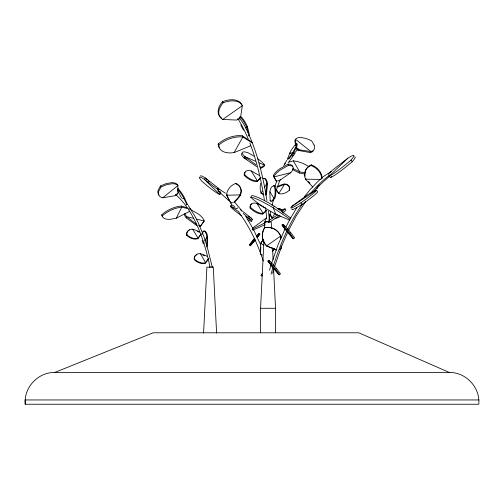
<?xml version="1.0" encoding="UTF-8"?>
<svg xmlns="http://www.w3.org/2000/svg" width="504" height="504" viewBox="0 0 504 504"><rect width="100%" height="100%" fill="white"/><g stroke="black" fill="none" stroke-linecap="round" stroke-linejoin="round"><path stroke-width="0.76" d="M262.244 255.188L260.518 253.953L260.757 243.218L263.397 239.261M260.826 247.036L260.518 253.953M206.608 246.979L207.333 245.65C207.087 241.044 209.04 234.833 205.185 231.16L204.498 230.989M203.584 333.075L206.898 267.145L213.28 267.145L216.594 333.075M260.574 332.665L260.574 308.284L263.907 241.567M264.575 228.224L264.883 221.943L271.228 221.943L271.536 228.224M265.18 194.972L265.929 193.75L266.685 183.796A11.705 4.731 -79.5 0 0 262.71 178.334M231.569 203.143L230.857 203.169L226.958 195.766L227.077 194.412M265.766 195.086L266.509 193.857L267.523 183.954A11.705 4.731 -79.5 0 0 263.554 178.492M202.558 234.152L203.081 231.185L204.46 231.141C208.284 234.814 206.407 241.025 206.835 245.643L207.333 245.65M222.453 101.707L223.108 102.835A20.185 11.901 -30.1 0 0 222.793 119.429L236.697 120.078L240.572 117.356L242.348 105.683L241.693 104.555A20.185 11.901 -30.1 0 0 222.453 101.707A20.185 11.901 -30.1 0 0 221.596 117.98M268.538 222.289L270.585 211.926M270.95 201.776L270.119 200.453C270.402 196.151 268.084 187.967 273.527 185.787L275.033 185.982L275.719 189.573A10.168 4.29 87.9 0 1 275.253 196.995L274.774 198.482L271.996 201.222M272.066 205.412L273.823 198.582M220.469 191.98L219.782 194.512A20.551 2.394 40.6 0 1 207.925 186.386L201.726 181.138L199.534 178.139L199.326 177.339L199.723 177.055A20.551 2.394 40.6 0 1 204.309 179.311L218.446 189.995M271.045 274.207L272.412 269.186A210.099 112.108 -89.9 0 1 272.853 267.706M269.489 270.125L271.051 264.921M272.62 273.313L273.861 268.789M234.039 202.551C238.058 198.822 243.627 193.574 240.339 187.633A11.888 9.545 -30.4 0 0 236.011 183.903L235.727 183.387L233.579 184.401A12.398 9.954 -30.4 0 0 226.857 193.208L226.674 195.243L230.857 203.169M271.524 263.447L278.126 244.585L284.962 229.062M274.56 266.603L281.711 245.965M274.888 186.354L276.652 181.44M275.959 191.35L277.112 187.935M277.572 186.562L280.192 179.518M252.221 229.131L252.649 228.085L266.314 218.037L264.14 223.316L252.221 229.131L252.813 230.12L264.997 224.746M281.616 246.204L287.721 232.212M284.861 164.071L285.214 163.29M292.333 169.426L299.219 172.96L299.729 171.826L293.322 160.852L288.162 162.401M196.812 225.616L186.234 217.873L186.763 216.72A17.117 6.502 25.1 0 1 184.892 213.4M199.13 226.17L200.271 226.453L204.221 220.972A17.117 6.502 25.1 0 0 198.444 214.049L190.72 209.595M285.944 227.021L289.825 219.511M288.691 230.202L296.132 216.04L305.632 201.594M176.343 218.163L181.736 207.182L181.264 206.054L178.429 206.445A17.004 7.541 -24 0 0 161.771 214.817L162.244 215.945A16.594 7.358 -24 0 0 170.491 219.297L176.343 218.163L189.378 211.447M260.927 243.199L263.189 239.702M316.21 188.238L317.066 188.263L318.522 185.554M203.969 243.703L203.244 243.684L203.975 242.348M204.7 241.007L206.892 236.987L207.617 237.006M259.024 162.773L264.682 165.249L261.16 167.391L260.631 168.349L263.907 166.629L264.682 165.249A20.185 3.862 29.1 0 0 257.538 158.609M218.226 143.923L218.755 145.158A20.185 11.29 -23.1 0 0 234.102 152.599L242.827 137.031L242.304 135.797A20.185 11.29 -23.1 0 0 218.226 143.923A20.185 11.29 -23.1 0 0 219.246 147.477M312.795 187.078L305.5 179.178A14.534 11.598 29.5 0 1 310.974 165.488L311.315 164.877A14.534 11.598 29.5 0 1 322.144 178.252M305.846 178.573L305.5 179.178L321.029 179.443M317.066 188.263L317.306 187.841M283.758 165.539L286.82 160.253M297.82 149.757L298.796 150.526L299.225 149.808L310.918 151.528A16.556 7.623 31.9 0 0 314.093 144.976M298.796 150.526L310.307 152.573L310.918 151.528L295.495 139.28L294.884 140.326L295.489 145.769M288.937 158.867L293.322 153.31L296.572 147.029A9.576 2.085 -58.2 0 0 297.196 144.024L296.554 143.608L295.659 144.428A9.986 2.174 -58.2 0 0 290.48 151.521L287.387 159.251L288.005 159.195L292.679 152.888L295.93 146.607A9.576 2.085 -58.2 0 0 296.554 143.608M262.231 191.073L261.015 193.057L263.542 194.746M264.253 187.765L266.685 183.796L267.523 183.954M289.787 220.166L275.846 214.307A25.055 3.515 31.6 0 1 250.734 197.284L251.773 195.596A25.055 3.515 31.6 0 1 274.296 206.186L290.695 218.018M274.296 206.186L273.256 207.875L275.846 214.307M296.799 207.661L289.976 219.183L273.256 207.875A25.055 3.515 31.6 0 0 250.734 197.284M270.207 214.975L272.166 217.942L275.02 213.406M162.798 197.77L177.912 185.529A16.556 8.108 -30.2 0 0 172.374 183.708L166.925 184.577L161.015 186.997L158.728 191.224A16.556 8.108 -30.2 0 0 162.798 197.776L174.85 195.728L177.843 193.303L177.912 185.529L177.339 184.483A16.556 8.108 -30.2 0 0 171.801 182.668L166.358 183.538L160.448 185.957L158.162 190.178A16.556 8.108 -30.2 0 0 158.974 195.111M288.893 161.847L295.016 153.405M234.851 206.476L231.399 204.794L230.46 206.193L230.605 206.684A21.111 1.657 34.8 0 0 241.372 215.681M237.604 207.824L236.956 208.795L230.46 206.193L238.946 211.913M197.694 238.707L201.247 233.894L197.694 238.707L196.327 239.053A9.545 6.073 35.1 0 1 188.149 236.54L186.682 235.324L187.028 234.82A10.067 6.407 35.1 0 1 187.753 231.04C190.89 227.165 195.987 230.416 199.502 231.827M192.314 229.641L192.66 229.137L198.041 238.203L196.68 238.549A9.545 6.073 35.1 0 1 188.496 236.036L187.028 234.82M208.631 258.678L205.317 263.145L203.95 263.485A9.545 6.073 35.1 0 1 195.773 260.971L194.305 259.762L194.657 259.251A10.067 6.407 35.1 0 1 195.376 255.471C198.513 251.603 203.61 254.854 207.125 256.265M205.317 263.145L208.87 258.332M241.29 210.987L241.618 210.521L240.471 209.752M256.838 181.522L260.959 177.66L256.838 181.522A11.705 5.62 37.4 0 1 244.308 175.505L244.812 174.85A11.705 5.62 37.4 0 1 251.194 170.919L259.087 175.323M266.389 210.622L262.615 214.036A11.705 5.62 37.4 0 1 250.085 208.013L250.583 207.364A11.705 5.62 37.4 0 1 256.971 203.433L265.52 208.202M262.615 214.036L266.736 210.174M292.446 156.013L293.334 154.886M200.271 226.453L204.221 220.972L196.629 219.127M254.797 238.776L249.562 245.133A11.831 0.523 -50.8 0 1 250.557 243.281L254.104 238.757M256.7 236.407L259.081 233.447L259.818 234.077L257.33 237.56L256.82 237.126L259.081 233.447L256.662 235.809M255.062 239.999L250.299 245.757A11.831 0.523 -50.8 0 1 250.62 244.881M257.443 237.037L259.818 234.077L258.401 235.349M304.246 196.875L310.376 189.359L317.022 182.341L323.625 176.362L330.781 171.795M217.407 188.969L218.144 188.074L205.386 178.013A20.551 2.394 40.6 0 0 200.794 175.764L200.397 176.041M220.859 193.215L219.782 194.512L204.309 179.311L205.386 178.013L207.043 179.644M255.062 240.345L250.778 245.328L250.041 244.698L255.03 239.356M233.837 202.18C237.756 198.343 243.338 193.057 240.055 187.11A11.888 9.545 -30.4 0 0 235.727 183.387M313.986 191.123L319.757 185.012M271.473 201.228L274.069 198.5L274.548 197.014A10.168 4.29 87.9 0 0 275.014 189.592L274.334 186.001M352.258 161.633L350.973 160.108A25.055 2.728 -40.1 0 0 347.873 158.199L329.162 176.098L330.448 177.622A25.055 2.728 -40.1 0 0 352.258 161.633A25.055 2.728 -40.1 0 0 354.696 156.939M330.448 177.622L331.582 176.539M319.492 185.283L329.408 176.324M282.977 212.808L285.925 210.269L285.069 208.839L282.12 211.378M294.317 238.071A14.534 0.706 50.3 0 0 290.638 232.52A14.534 0.706 50.3 0 0 282.92 224.356L282.026 225.093A14.534 0.706 50.3 0 1 289.743 233.264A14.534 0.706 50.3 0 1 292.849 238.329L285.075 229.213M289.743 233.264L290.638 232.52M280.18 274.063A14.534 0.706 50.3 0 0 276.501 268.519A14.534 0.706 50.3 0 0 268.783 260.348L267.889 261.085L273.011 267.889L278.712 274.327A14.534 0.706 50.3 0 0 275.606 269.256A14.534 0.706 50.3 0 0 267.889 261.085L278.712 274.327M270.868 265.268L271.48 264.757M275.606 269.256L276.501 268.519M288.25 185.466C284.684 182.719 280.571 186.423 277.005 187.249L276.746 186.902C280.363 185.422 286.171 181.553 289.025 186.341A10.067 6.105 -37.5 0 1 289.472 190.121L287.998 191.337A9.545 5.79 -37.5 0 1 280.041 193.851L278.762 193.504L276.406 189.926M347.873 158.199L332.451 170.201L328.747 173.748L329.162 176.098A25.055 2.728 -40.1 0 0 350.973 160.108M292.118 209.047A25.055 1.777 -34.4 0 0 302.022 204.479A25.055 1.777 -34.4 0 0 317.533 191.759L316.405 190.109A25.055 1.777 -34.4 0 1 300.894 202.828A25.055 1.777 -34.4 0 1 291.955 206.331L308.309 194.273M279.739 215.29L278.573 216.153A21.25 2.885 -32.3 0 1 269.583 222.069M222.793 119.429L242.348 105.683A20.185 11.901 -30.1 0 0 223.108 102.835M290.745 172.67L273.886 176.929A17.117 6.054 -26.5 0 1 280.249 170.006L288.666 165.262L292.011 165.961L292.9 166.811A17.117 6.054 -26.5 0 1 290.745 172.67L279.758 180.413L276.419 181.257L273.326 175.776A17.117 6.054 -26.5 0 1 279.688 168.853L288.105 164.109L290.021 164.285L292.339 165.659A17.117 6.054 -26.5 0 1 292.66 166.799M279.821 249.493L281.075 248.73L281.037 246.5M279.966 249.518L281.075 248.73M291.955 206.331L316.405 190.109L308.914 193.87M178.164 188.805L177.515 189.227L178.315 190.046A9.986 1.632 58.6 0 1 183.292 197.146L186.959 204.744L187.406 204.454L183.947 196.724A9.986 1.632 58.6 0 0 178.964 189.624L178.164 188.805A9.576 1.569 58.6 0 0 178.277 189.548M184.867 198.362L184.218 198.778L182.435 198.576M189.416 230.038L187.406 231.544A10.067 6.407 35.1 0 0 186.682 235.324M197.039 254.476L195.029 255.982A10.067 6.407 35.1 0 0 194.305 259.762M248.214 135.904L249.524 135.261L247.439 126.775A11.705 3.547 64.1 0 0 240.843 116.651M245.372 127.796L247.439 126.775M234.102 152.599L250.362 145.94L250.192 145.499M54.653 372.488L153.191 332.785L358.785 332.785L449.385 372.488C465.992 372.091 480.451 387.721 478.8 404.246L25.231 404.246C23.568 387.721 38.046 372.091 54.653 372.488L449.385 372.488M281.805 209.702L285.069 208.839M273.439 185.944L275.033 185.982M230.662 202.803L232.672 202.759M274.774 198.482L274.069 198.5L269.867 191.803M270.119 200.453L270.604 200.441M260.574 308.284L275.537 308.284L275.537 332.665M478.8 399.956L25.231 399.956L25.231 404.246M203.081 231.185L203.805 231.197M186.493 204.687L186.959 204.744M186.94 204.397L187.406 204.454M293.322 160.852L296.05 161.242A17.004 7.125 25.6 0 1 308.977 166.685M305.392 172.973L299.729 171.826L292.755 168.481M304.882 174.101L299.219 172.96M276.702 250.078L266.584 245.933A14.534 14.288 -81.3 0 1 264.562 227.657L264.77 227.688A14.534 14.288 -81.3 0 1 280.848 236.086L280.886 238.316M280.848 236.086L280.64 236.055A14.534 14.288 -81.3 0 0 264.562 227.657M276.135 249.801L266.584 245.933L280.64 236.055L280.709 239.028M265.929 193.75L266.509 193.857M193.593 218.383L186.763 216.72L196.566 224.343M198.557 225.156L200.636 225.66M181.264 206.054L187.91 207.881M197.171 231.424L199.25 232.193M202.709 255.1L204.794 255.862M255.484 161.23L244.875 156.593L244.106 157.979L256.706 166.635M246.935 159.214L244.106 157.979A20.185 3.862 29.1 0 1 241.907 153.5M259.856 166.824L261.16 167.391M281.654 209.897L279.336 208.933L277.874 208.877L277.496 208.373L280.23 208.769L282.429 210.779A10.067 6.105 -37.5 0 1 283.046 213.154M219.53 189.422L225.458 193.202M293.322 153.31L292.679 152.888L289.579 153.159L290.222 153.581M242.304 135.797L251.729 142.008L252.094 142.859L242.827 137.031A20.185 11.29 -23.1 0 0 218.755 145.158M248.384 216.222L251.647 218.421L252.592 219.838M245.48 216.304L250.702 219.826L251.647 221.237M263.031 194.04L261.015 193.057A11.705 4.731 -79.5 0 1 260.593 183.248M260.757 243.218L263.819 245.404M256 164.77L244.875 156.593A20.185 3.862 29.1 0 1 247.811 152.63A20.185 3.862 29.1 0 1 253.896 156.177M241.618 210.521L251.647 218.421L250.702 219.826L243.256 213.45M296.169 147.382L299.225 149.808M295.747 148.1L296.78 148.932M194.657 259.251L196.119 260.467A9.545 6.073 35.1 0 0 204.303 262.987L205.663 262.634L200.283 253.575M218.289 191.098L228.854 200.686M218.144 188.074L219.681 189.58A1.046 0.819 -52.8 0 1 219.776 189.781M208.146 180.728L209.254 181.818M234.826 202.356L241.473 210.338M308.416 181.453L309.96 183.179M282.92 224.356L284.886 226.762M292.849 238.329L282.026 225.093L284.999 229.276M268.783 260.348L269.766 261.551M243.741 130.19L242.84 129.049A11.705 3.547 64.1 0 1 240.849 124.948M289.094 189.617L289.472 190.121M284.092 183.935L284.47 184.439L278.762 193.504L276.286 189.68M270.15 211.333L270.409 211.686M239.494 117.936L243.634 123.858L247.987 132.621M238.839 212.234C247.798 224.318 254.627 237.838 260.077 251.83M300.894 202.828L302.022 204.479M188.244 205.456L194.853 216.077L198.022 222.321L203.591 235.696L206.489 244.383M269.69 214.118L272.166 217.942M251.194 170.919L257.342 180.873A11.705 5.62 37.4 0 1 244.812 174.85M256.971 203.433L263.113 213.381A11.705 5.62 37.4 0 1 250.583 207.364M246.305 217.243L252.693 228.091M181.509 197.959L178.441 192.232A9.576 1.569 58.6 0 1 177.629 189.97M264.713 224.274L264.14 223.316A21.25 2.885 -32.3 0 0 265.262 222.68M240.118 116.575L240.572 117.356M273.326 175.776L276.419 181.257M160.448 185.957L161.015 186.997M240.502 195.432L240.219 194.909L226.674 195.243L226.958 195.766M253.417 229.433L260.688 244.862M314.093 144.976L311.529 140.755L305.726 138.335L300.523 137.466A16.556 7.623 31.9 0 0 295.495 139.28L295.987 145.171M288.105 164.109L288.666 165.262M249.272 135.488C258.287 156.202 263.441 178.378 266.975 200.624M190.121 208.492L190.449 209.273L181.736 207.182L178.901 207.579A17.004 7.541 -24 0 0 162.244 215.945M260.001 251.628L263.378 261.047M231.399 204.794L231.55 205.279M206.905 245.776L212.222 266.874M248.97 135.532L246.632 127.165A11.705 3.547 64.1 0 0 240.036 117.041M203.244 243.684L202.841 242.197A10.168 3.685 -88 0 1 202.551 240.496M208.379 259.56L209.998 267.026M268.418 211.006L269.596 221.539M266.78 218.862L265.986 211.686A169.243 64.663 -89.9 0 0 265.52 207.988M272.519 247.842L273.105 259.617M273.577 269.035L275.537 308.284M211.976 266.654A1.298 0.548 -13.2 0 1 211.951 267.341M209.696 267.341A1.298 0.548 -13.2 0 1 209.954 267.026M176.079 194.998A138.071 60.852 -90 0 1 186.776 207.005M188.452 209.462A138.071 60.852 -90 0 1 208.347 259.604M177.011 193.801A0.838 0.693 -47.5 0 1 176.639 195.017A0.838 0.693 -47.5 0 1 175.625 194.544M266.074 221.981A1.304 0.567 11.5 0 1 266.837 221.369A1.304 0.567 11.5 0 1 268.474 221.981M239.343 117.797A1.002 0.775 -30.5 0 1 239.104 119.19A1.002 0.775 -30.5 0 1 237.756 118.749M238.253 119.322A169.243 64.663 -89.9 0 1 248.22 138.991M249.864 143.092A169.243 64.663 -89.9 0 1 264.468 200.63M269.483 221.451A1.531 0.397 -6.4 0 1 269.029 221.974M273.527 265.495A210.099 112.108 -89.9 0 1 286.902 230.927M287.551 229.578A210.099 112.108 -89.9 0 1 302.362 204.051M311.05 192.755A210.099 112.108 -89.9 0 1 329.03 175.65M331.273 171.643A1.26 0.989 52.8 0 0 330.599 171.977A1.216 0.951 52.8 0 0 330.435 172.481M296.51 149.354A0.844 0.718 43.4 0 1 296.906 148.397A0.844 0.718 43.4 0 1 297.946 148.945A0.844 0.718 43.4 0 1 297.549 149.902M294.349 153.266A138.071 52.731 90 0 1 297.536 149.795M218.484 191.192A1.039 0.813 -52.8 0 1 218.257 189.781A1.039 0.813 -52.8 0 1 219.681 189.58M218.957 191.111A171.051 91.274 89.9 0 1 220.815 192.465M186.234 217.873A17.117 6.502 25.1 0 1 184.363 214.553M162.376 216.134A16.594 7.358 -24 0 1 161.765 214.817M244.308 175.505A11.705 5.62 37.4 0 1 245.12 172.116M288.647 185.837A10.067 6.105 -37.5 0 1 289.271 188.213M250.085 208.013A11.705 5.62 37.4 0 1 251.88 204.019M313.204 150.954A16.556 7.623 31.9 0 1 310.313 152.573M251.641 221.237A20.601 1.613 34.8 0 1 247.187 219.398M252.586 219.832A20.601 1.613 34.8 0 1 252.082 219.87M262.162 273.615A11.831 0.523 -50.8 0 0 261.16 275.468L261.639 275.039L262.376 275.663L261.897 276.091A11.831 0.523 -50.8 0 1 261.815 275.864M266.792 245.965A14.534 14.288 -81.3 0 1 262.956 239.306M262.792 238.613A14.534 14.288 -81.3 0 1 262.483 235.79M262.489 235.078A14.534 14.288 -81.3 0 1 263.245 230.889M263.491 230.221A14.534 14.288 -81.3 0 1 264.77 227.688M310.974 165.488A14.534 11.598 29.5 0 1 321.804 178.863M305.115 176.154A14.534 11.598 29.5 0 1 305.071 172.198M305.235 171.448A14.534 11.598 29.5 0 1 311.315 164.877M274.686 248.636A12.625 12.411 79.5 0 1 274.069 249.663L272.393 251.528L273.899 249.682A12.625 12.411 79.5 0 0 274.51 248.655M277.717 214.723A21.25 2.885 -32.3 0 1 269.306 220.279M269.81 215.888A21.25 2.885 -32.3 0 1 270.963 215.208M280.879 216.134A9.545 5.79 -37.5 0 1 274.907 218.345M282.051 210.275A10.067 6.105 -37.5 0 1 282.668 212.65"/></g></svg>
